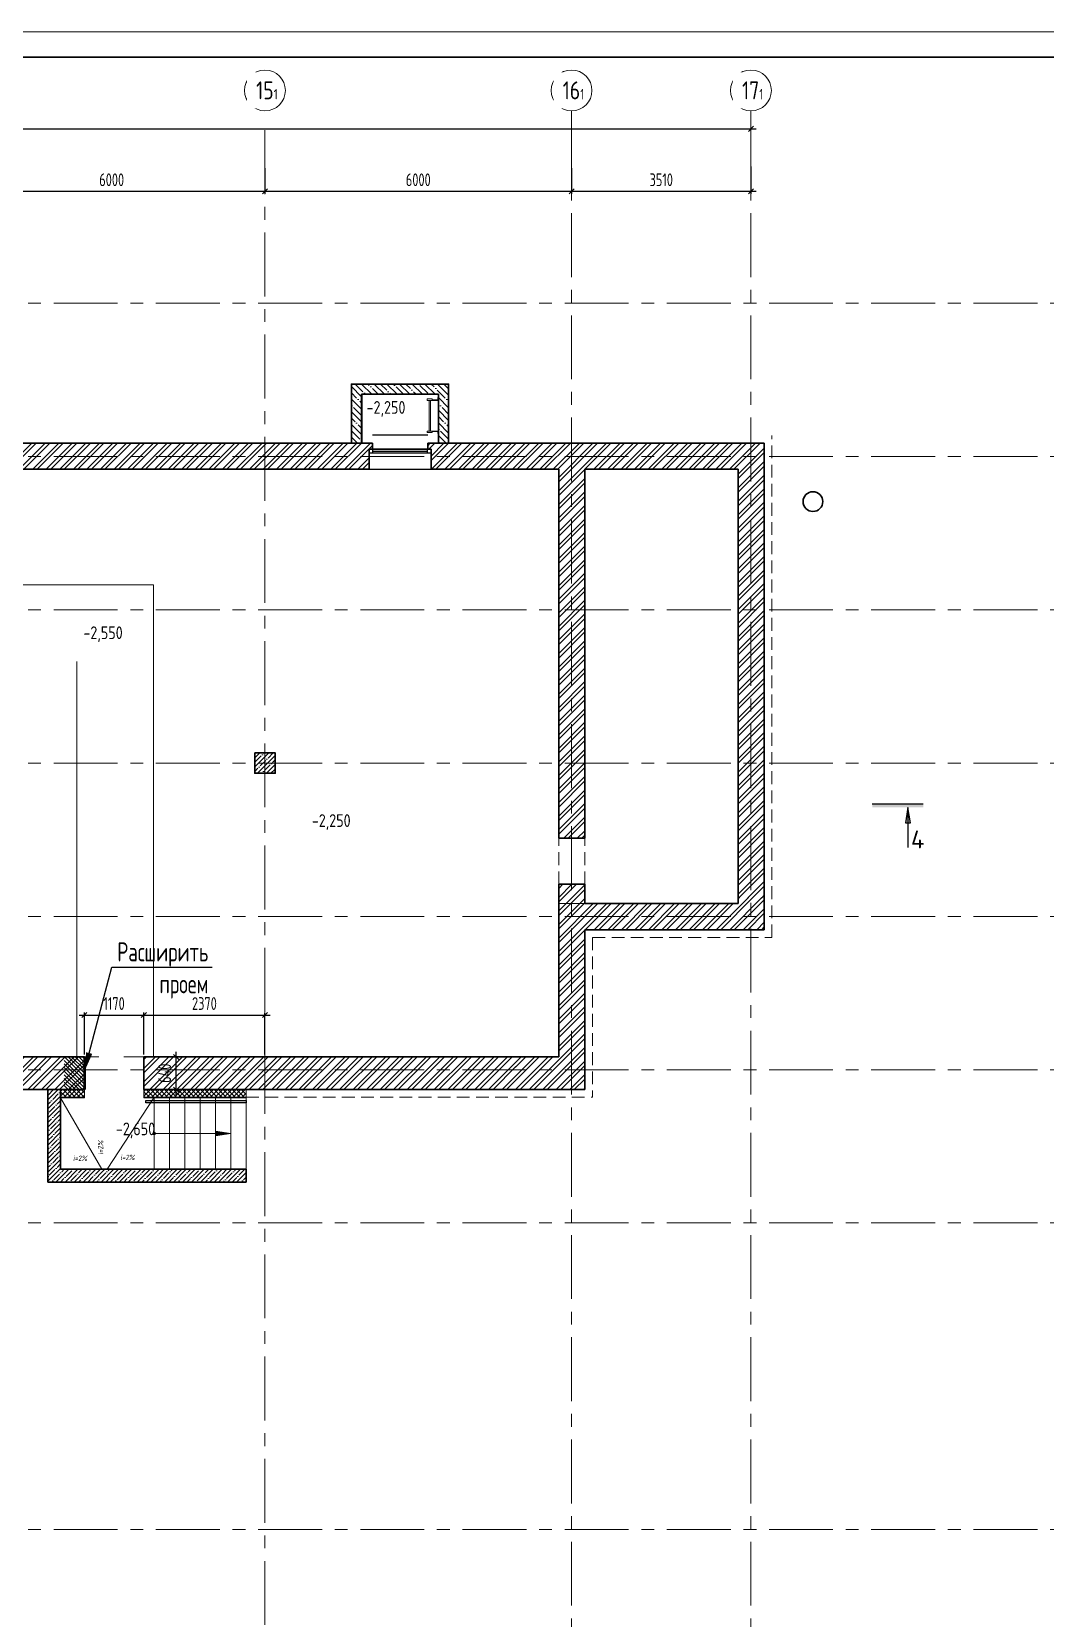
# Model space of a CAD drawing. Header units: millimetres. Extents: x -434100 to 9270898, y 0 to 249028.
# Drawn here: x -303737 to -283901, y 104865 to 135913 of the extents above; entities that cross this region are included whole.
import ezdxf
from ezdxf import colors
from ezdxf.entities.mleader import LeaderData, LeaderLine
from ezdxf.math import Vec2, Vec3

# ---------------------------------------------------------------- set-up
doc = ezdxf.new("R2010")
doc.units = ezdxf.units.MM
doc.header["$MEASUREMENT"] = 0
for name, pattern in [('ADSK_Скрыто', [6, 3, -3]), ('CENTER', [2, 1.25, -0.25, 0.25, -0.25]), ('TRATTEGGIATA', [0.75, 0.5, -0.25])]:
    doc.linetypes.add(name, pattern=pattern)
doc.layers.get('0').update_dxf_attribs({"color": 250, "lineweight": 9})
for name, color, linetype, lineweight in [('_АР ТЕКСТ', 250, 'Continuous', 25), ('_К2', 42, 'Continuous', 35), ('_Скрыто_', 7, 'ADSK_Скрыто', 9), ('АР_Колонны', 250, 'Continuous', 30), ('АР_Колонны Штрих', 250, 'Continuous', 5), ('АР_Лестницы', 250, 'Continuous', 15), ('АР_Лестницы ограждение', 94, 'Continuous', 25), ('АР_МосжилНии_Стены', 127, 'Continuous', 30), ('АР_Навесной фасад', 147, 'Continuous', 5), ('АР_Оси', 195, 'Continuous', 9), ('АР_Оси размеры', 164, 'Continuous', 9), ('АР_Отметки', 250, 'Continuous', 15), ('АР_Размеры', 175, 'Continuous', 9), ('АР_Разрезы', 175, 'Continuous', 9), ('АР_Сущ Несущая стена', 216, 'Continuous', 30), ('АР_Штриховка кирпич', 250, 'Continuous', 9), ('АР_Штриховка монолит', 250, 'Continuous', 9), ('Специальное оборудование', 7, 'Continuous', 9), ('СТЕНЫ несущие ЛИДЕР', 7, 'Continuous', 30), ('Усиление проема', 200, 'Continuous', 50), ('Штриховка', 7, 'Continuous', 5), ('Эвакуация', 7, 'Continuous', 9)]:
    doc.layers.add(name, color=color, linetype=linetype, lineweight=lineweight)
doc.layers.add('АР_новое окно', color=155, linetype='Continuous')
doc.layers.add('Тонкая', color=7, linetype='Continuous')
doc.styles.add('GOST', font='isocpeur.TTF')
doc.styles.add('ISOCPEUR', font='isocpeur.TTF', dxfattribs={"width": 0.7})
doc.styles.add('METRO-STYLE', font='isocpeur.TTF', dxfattribs={"width": 0.9, "oblique": 15})
doc.styles.add('Архитект', font='isocpeur.TTF', dxfattribs={"width": 0.8, "oblique": 8})
doc.styles.add('ГОСТ 2.304', font='isocpeur.TTF', dxfattribs={"width": 0.7})
doc.dimstyles.new('СПДС', dxfattribs={"dimscale": 100, "dimtxt": 2.5, "dimasz": 2.5, "dimexe": 1.5, "dimexo": 0, "dimgap": 1, "dimtad": 1, "dimdec": 0, "dimrnd": 1, "dimtxsty": 'ГОСТ 2.304', "dimblk": 'OBLIQUE', "dimcen": 2.5, "dimdle": 1.5, "dimadec": 0, "dimazin": 2, "dimtfac": 0.75, "dimtdec": 0, "dimtmove": 1, "dimatfit": 3, "dimfxl": 1, "dimtolj": 1, "dimarcsym": 1})
pattern_1 = [(45, (-1298551.72, 164426.86), (-132.58252, 132.58252), []), (45, (-1298463.33, 164426.86), (-132.58252, 132.58252), [])]

# ---------------------------------------------------------------- blocks, each defined once
blk = doc.blocks.new('*U247')
at = {"layer": 'АР_новое окно', "lineweight": 20}
for p, q in [((0, 1210), (-70, 1210)), ((0, 0), (-70, 0))]:
    blk.add_line(p, q, dxfattribs=at)
at = {"layer": 'АР_новое окно'}
for p, q in [((-70, 1210), (-70, 0)), ((-70, 0), (-70, 1210)), ((0, 1140), (-70, 1140)), ((-35, 1140), (-35, 70)), ((0, 1210), (0, 0)), ((0, 70), (-70, 70))]:
    blk.add_line(p, q, dxfattribs=at)
blk = doc.blocks.new('_Oblique')
at = {"color": 0, "linetype": 'ByBlock', "lineweight": -2}
blk.add_line((-0.5, -0.5), (0.5, 0.5), dxfattribs=at)
blk = doc.blocks.new('*D538')
at = {"layer": 'АР_Оси размеры', "color": 0, "lineweight": -2, "ltscale": 100, "transparency": 16777216}
for p, q in [((-305172, 133313), (-305172, 132741)), ((-299172, 133243), (-299172, 132741)), ((-305272, 132791), (-299072, 132791))]:
    blk.add_line(p, q, dxfattribs=at)
at = {"layer": 'АР_Оси размеры', "color": 0, "lineweight": -2, "ltscale": 100, "transparency": 16777216, "xscale": 100, "yscale": 100, "zscale": 100, "rotation": 180}
blk.add_blockref('_Oblique', (-305172, 132791), dxfattribs=at)
at = {"layer": 'АР_Оси размеры', "color": 0, "lineweight": -2, "ltscale": 100, "transparency": 16777216, "xscale": 100, "yscale": 100, "zscale": 100}
blk.add_blockref('_Oblique', (-299172, 132791), dxfattribs=at)
at = {"layer": 'АР_Оси размеры', "color": 0, "ltscale": 100, "transparency": 16777216, "insert": (-302172, 133016), "char_height": 250, "attachment_point": 5, "style": 'ГОСТ 2.304'}
blk.add_mtext('\\A1;6000', dxfattribs=at)
blk = doc.blocks.new('*D539')
at = {"layer": 'АР_Оси размеры', "color": 0, "lineweight": -2, "ltscale": 100, "transparency": 16777216}
for p, q in [((-299172, 133243), (-299172, 132741)), ((-293172, 133242), (-293172, 132741)), ((-299272, 132791), (-293072, 132791))]:
    blk.add_line(p, q, dxfattribs=at)
at = {"layer": 'АР_Оси размеры', "color": 0, "lineweight": -2, "ltscale": 100, "transparency": 16777216, "xscale": 100, "yscale": 100, "zscale": 100, "rotation": 180}
blk.add_blockref('_Oblique', (-299172, 132791), dxfattribs=at)
at = {"layer": 'АР_Оси размеры', "color": 0, "lineweight": -2, "ltscale": 100, "transparency": 16777216, "xscale": 100, "yscale": 100, "zscale": 100}
blk.add_blockref('_Oblique', (-293172, 132791), dxfattribs=at)
at = {"layer": 'АР_Оси размеры', "color": 0, "ltscale": 100, "transparency": 16777216, "insert": (-296172, 133016), "char_height": 250, "attachment_point": 5, "style": 'ГОСТ 2.304'}
blk.add_mtext('\\A1;6000', dxfattribs=at)
blk = doc.blocks.new('*D540')
at = {"layer": 'АР_Оси размеры', "color": 0, "lineweight": -2, "ltscale": 100, "transparency": 16777216}
for p, q in [((-293172, 133242), (-293172, 132741)), ((-289662, 133279), (-289662, 132741)), ((-293272, 132791), (-289562, 132791))]:
    blk.add_line(p, q, dxfattribs=at)
at = {"layer": 'АР_Оси размеры', "color": 0, "lineweight": -2, "ltscale": 100, "transparency": 16777216, "xscale": 100, "yscale": 100, "zscale": 100, "rotation": 180}
blk.add_blockref('_Oblique', (-293172, 132791), dxfattribs=at)
at = {"layer": 'АР_Оси размеры', "color": 0, "lineweight": -2, "ltscale": 100, "transparency": 16777216, "xscale": 100, "yscale": 100, "zscale": 100}
blk.add_blockref('_Oblique', (-289662, 132791), dxfattribs=at)
at = {"layer": 'АР_Оси размеры', "color": 0, "ltscale": 100, "transparency": 16777216, "insert": (-291417, 133016), "char_height": 250, "attachment_point": 5, "style": 'ГОСТ 2.304'}
blk.add_mtext('\\A1;3510', dxfattribs=at)
blk = doc.blocks.new('*D544')
at = {"layer": 'АР_Оси размеры', "color": 0, "lineweight": -2, "ltscale": 100, "transparency": 16777216}
blk.add_line((-353272, 134013), (-289562, 134013), dxfattribs=at)
at = {"layer": 'АР_Оси размеры', "color": 0, "lineweight": -2, "ltscale": 100, "transparency": 16777216, "xscale": 100, "yscale": 100, "zscale": 100, "rotation": 180}
blk.add_blockref('_Oblique', (-353172, 134013), dxfattribs=at)
at = {"layer": 'АР_Оси размеры', "color": 0, "lineweight": -2, "ltscale": 100, "transparency": 16777216, "xscale": 100, "yscale": 100, "zscale": 100}
blk.add_blockref('_Oblique', (-289662, 134013), dxfattribs=at)
at = {"layer": 'АР_Оси размеры', "color": 0, "ltscale": 100, "transparency": 16777216, "insert": (-321417, 134238), "char_height": 250, "attachment_point": 5, "style": 'ГОСТ 2.304'}
blk.add_mtext('\\A1;63510', dxfattribs=at)
blk = doc.blocks.new('*U21')
h = blk.add_hatch(color=256)
h.dxf.hatch_style = 1
edge = h.paths.add_edge_path()
edge.add_arc((0, 0), 27.6, 359.64, 719.64)
h = blk.add_hatch(color=256)
h.dxf.hatch_style = 1
h.paths.add_polyline_path([(1200, -44), (1200, 44), (1500, 0)])
blk.add_line((1500, 0), (0, 0))
blk.add_lwpolyline([(1200, 44), (1200, -44), (1500, 0), (1200, 44)])
blk.add_circle((0, 0), 27.6)
blk = doc.blocks.new('A$C60573c2e')
at = {"layer": 'АР_Разрезы', "ltscale": 100}
h = blk.add_hatch(color=5, dxfattribs=at)
h.dxf.hatch_style = 1
h.paths.add_polyline_path([(65884, -9869), (65884, -9799), (66884, -9799), (66884, -9869)])
h.paths.add_polyline_path([(66534, -10170), (66584, -9869), (66584, -10170)])
h.paths.add_polyline_path([(66584, -10170), (66584, -9869), (66634, -10170)])
at = {"layer": 'АР_Разрезы', "color": 5, "lineweight": 25, "ltscale": 100}
for p, q in [((65884, -9799, -2792), (66884, -9799, -2792)), ((66584, -9869, -2792), (66534, -10170, -2792)), ((66634, -10170, -2792), (66584, -9869, -2792)), ((66534, -10170, -2792), (66634, -10170, -2792))]:
    blk.add_line(p, q, dxfattribs=at)
at = {"layer": 'АР_Разрезы', "color": 5, "lineweight": 25, "ltscale": 100, "elevation": -2792}
blk.add_lwpolyline([(66584, -9869), (66584, -10653)], dxfattribs=at)
at = {"layer": 'АР_Разрезы', "color": 5, "lineweight": 25, "ltscale": 100, "insert": (66905, -10319, -2792), "char_height": 350, "width": 583.33, "attachment_point": 3, "style": 'METRO-STYLE'}
blk.add_mtext('{\\Q0;\\W1;4}', dxfattribs=at)
blk = doc.blocks.new('_DotSmall')
at = {"color": 0, "linetype": 'ByBlock', "const_width": 0.5}
blk.add_lwpolyline([(-0.0625, 0, 1), (0.0625, 0, 1)], format="xyb", close=True, dxfattribs=at)
blk = doc.blocks.new('A$Ca06df97f')
at = {"layer": 'АР_Штриховка монолит', "ltscale": 100}
h = blk.add_hatch(dxfattribs=at)
h.set_pattern_fill('ANSI35', color=256, scale=700)
h.set_pattern_definition([(45, (159279.02, -58539.83), (-123.74369, 123.74369), []), (45, (159402.76, -58539.83), (-123.74369, 123.74369), [218.75, -43.75, 0, -43.75])])
h.paths.add_polyline_path([(447, -1232), (447, 270), (-512, 270), (-512, 470), (647, 470), (647, -1432), (-512, -1432), (-512, -1232)])
at = {"layer": 'АР_Сущ Несущая стена', "ltscale": 100, "elevation": -1}
for points in [[(-512, 470), (647, 470), (647, -1432), (-512, -1432)], [(-352, 270), (447, 270), (447, -1232), (-352, -1232)]]:
    blk.add_lwpolyline(points, dxfattribs=at)
at = {"layer": 'СТЕНЫ несущие ЛИДЕР', "ltscale": 100, "elevation": -1}
blk.add_lwpolyline([(-512, 270), (447, 270), (447, -1232), (-512, -1232)], dxfattribs=at)
blk = doc.blocks.new('A$C2f68ead5')
at = {"layer": 'Специальное оборудование'}
for p, q in [((-22, 112), (-22, 121)), ((-22, 121), (32, 121)), ((23, 112), (-22, 112)), ((32, 0), (0, 0)), ((0, 0), (0, -97)), ((23, 0), (23, 112)), ((32, 121), (32, 0)), ((32, -97), (32, 0)), ((632, 121), (679, 121)), ((632, 0), (632, 121)), ((663, 0), (632, 0)), ((632, 0), (632, -97)), ((679, 112), (640, 112)), ((640, 112), (640, 0)), ((663, -97), (663, 0)), ((679, 121), (679, 112)), ((0, -97), (32, -97)), ((632, -32), (32, -32)), ((32, -58), (632, -58)), ((632, -97), (663, -97))]:
    blk.add_line(p, q, dxfattribs=at)
blk = doc.blocks.new('*D2119')
at = {"layer": 'АР_Оси размеры', "color": 0, "lineweight": -2, "ltscale": 100, "transparency": 16777216}
for p, q in [((-302807, 116670), (-301442, 116670)), ((-302707, 115901), (-302707, 116720)), ((-301542, 115901), (-301542, 116720))]:
    blk.add_line(p, q, dxfattribs=at)
at = {"layer": 'АР_Оси размеры', "color": 0, "lineweight": -2, "ltscale": 100, "transparency": 16777216, "xscale": 100, "yscale": 100, "zscale": 100, "rotation": 180}
blk.add_blockref('_Oblique', (-302707, 116670), dxfattribs=at)
at = {"layer": 'АР_Оси размеры', "color": 0, "lineweight": -2, "ltscale": 100, "transparency": 16777216, "xscale": 100, "yscale": 100, "zscale": 100}
blk.add_blockref('_Oblique', (-301542, 116670), dxfattribs=at)
at = {"layer": 'АР_Оси размеры', "color": 0, "ltscale": 100, "transparency": 16777216, "insert": (-302125, 116895), "char_height": 250, "attachment_point": 5, "style": 'ГОСТ 2.304'}
blk.add_mtext('\\A1;1170', dxfattribs=at)
blk = doc.blocks.new('*D2120')
at = {"layer": 'АР_Оси размеры', "color": 0, "lineweight": -2, "ltscale": 100, "transparency": 16777216}
for p, q in [((-301642, 116670), (-299072, 116670)), ((-301542, 115901), (-301542, 116720)), ((-299172, 115901), (-299172, 116720))]:
    blk.add_line(p, q, dxfattribs=at)
at = {"layer": 'АР_Оси размеры', "color": 0, "lineweight": -2, "ltscale": 100, "transparency": 16777216, "xscale": 100, "yscale": 100, "zscale": 100, "rotation": 180}
blk.add_blockref('_Oblique', (-301542, 116670), dxfattribs=at)
at = {"layer": 'АР_Оси размеры', "color": 0, "lineweight": -2, "ltscale": 100, "transparency": 16777216, "xscale": 100, "yscale": 100, "zscale": 100}
blk.add_blockref('_Oblique', (-299172, 116670), dxfattribs=at)
at = {"layer": 'АР_Оси размеры', "color": 0, "ltscale": 100, "transparency": 16777216, "insert": (-300357, 116895), "char_height": 250, "attachment_point": 5, "style": 'ГОСТ 2.304'}
blk.add_mtext('\\A1;2370', dxfattribs=at)
blk = doc.blocks.new('*D2121')
at = {"layer": 'АР_Оси размеры', "color": 0, "lineweight": -2, "ltscale": 100, "transparency": 16777216}
for p, q in [((-301492, 115851), (-300860, 115851)), ((-300910, 115111), (-300910, 115951)), ((-301487, 115211), (-300860, 115211))]:
    blk.add_line(p, q, dxfattribs=at)
at = {"layer": 'АР_Оси размеры', "color": 0, "lineweight": -2, "ltscale": 100, "transparency": 16777216, "xscale": 100, "yscale": 100, "zscale": 100}
for p, rotation in [((-300910, 115851), 90), ((-300910, 115211), 270)]:
    blk.add_blockref('_Oblique', p, dxfattribs=dict(at, rotation=rotation))
at = {"layer": 'АР_Оси размеры', "color": 0, "ltscale": 100, "transparency": 16777216, "insert": (-301135, 115531), "char_height": 250, "attachment_point": 5, "rotation": 90, "style": 'ГОСТ 2.304'}
blk.add_mtext('\\A1;640', dxfattribs=at)
blk = doc.blocks.new('*U2394')
at = {"color": 44, "lineweight": 20, "ltscale": 10}
blk.add_line((1189, 841), (0, 841), dxfattribs=at)
at = {"color": 137, "lineweight": 35, "ltscale": 10}
blk.add_line((1184, 836), (20, 836), dxfattribs=at)
at = {"color": 44, "lineweight": 13, "style": 'GOST', "oblique": 10, "width": 0.8}
for tag in ['ФОРМАТВЕРТ', 'ФОРМАТГОРИЗ']:
    blk.add_attdef(tag, (1137.98, 1.6), '', height=2, dxfattribs=at)

msp = doc.modelspace()

# ---------------------------------------------------------------- hatches: boundary and pattern name
at = {"layer": 'АР_Колонны Штрих', "ltscale": 100}
h = msp.add_hatch(dxfattribs=at)
h.set_pattern_fill('ANSI35', color=256, scale=500)
h.set_pattern_definition([(45, (-1256424.17, 161672.16), (-88.388348, 88.388348), []), (45, (-1256335.78, 161672.16), (-88.388348, 88.388348), [156.25, -31.25, 0, -31.25])])
h.paths.add_polyline_path([(-298972.071, 121800.682), (-299372.071, 121800.682), (-299372.071, 121400.682), (-298972.071, 121400.682)])
at = {"layer": 'АР_Штриховка кирпич', "ltscale": 100}
h = msp.add_hatch(dxfattribs=at)
h.set_pattern_fill('ANSI32', color=256, scale=500)
h.set_pattern_definition([(45, (-15289.27, 0), (-132.58252, 132.58252), []), (45, (-15200.88, 0), (-132.58252, 132.58252), [])])
h.paths.add_polyline_path([(-313815.156, 128908.576), (-313852.173, 128908.576)], flags=17)
h.paths.add_polyline_path([(-313202.071, 128879.925), (-313712.071, 128879.925), (-313712.071, 127860.682), (-315412.071, 127860.682), (-315412.071, 130860.682), (-313712.071, 130860.682), (-313712.071, 128879.516), (-313202.071, 128880.333), (-313202.071, 131370.682), (-322816.788, 131370.682), (-322816.788, 130860.682), (-315922.071, 130860.682), (-315922.071, 127860.682), (-316302.362, 127860.682), (-316302.362, 127350.682), (-315691.479, 127350.682), (-297132.071, 127350.682), (-297132.071, 127741.769), (-297067.071, 127741.769), (-297067.071, 127860.682), (-313202.071, 127860.682)])
h = msp.add_hatch(dxfattribs=at)
h.set_pattern_fill('ANSI32', color=256, scale=500)
h.set_pattern_definition(pattern_1)
h.paths.add_polyline_path([(-289402.071, 127860.682), (-295987.071, 127860.682), (-295984.071, 127741.769), (-295922.071, 127741.769), (-295922.071, 127350.682), (-293422.071, 127350.682), (-293422.071, 120130.682), (-292912.071, 120130.682), (-292912.071, 127350.175), (-289912.071, 127351.19), (-289912.071, 118961.256), (-289402.071, 118960.241)])
h = msp.add_hatch(dxfattribs=at)
h.set_pattern_fill('ANSI32', color=256, scale=500)
h.set_pattern_definition(pattern_1)
h.paths.add_polyline_path([(-292912.071, 118340.682), (-289402.071, 118340.682), (-289402.071, 118970.682), (-289912.071, 118970.682), (-289912.071, 118850.682), (-292912.071, 118850.682), (-292912.071, 119230.682), (-293422.071, 119230.682), (-293422.071, 115850.682), (-294267.071, 115850.682), (-294267.071, 115210.682), (-292912.071, 115210.682)])
h = msp.add_hatch(dxfattribs=at)
h.set_pattern_fill('ANSI32', color=256, scale=500)
h.set_pattern_definition(pattern_1)
h.paths.add_polyline_path([(-305664.571, 115210.682), (-305664.571, 115850.682), (-306267.071, 115850.682), (-306267.071, 115210.682)])
h.paths.add_polyline_path([(-304454.571, 115850.682), (-304454.571, 115210.682), (-302707.071, 115210.682), (-302707.071, 115850.682)])
h = msp.add_hatch(dxfattribs=at)
h.set_pattern_fill('ANSI32', color=256, scale=500)
h.set_pattern_definition(pattern_1)
h.paths.add_polyline_path([(-294259.446, 115850.682), (-301542.071, 115850.682), (-301542.071, 115210.682), (-294259.446, 115210.682)])
at = {"layer": 'АР_Штриховка монолит', "ltscale": 100}
h = msp.add_hatch(dxfattribs=at)
h.set_pattern_fill('ANSI35', color=256, scale=500)
h.paths.add_polyline_path([(-303171.318, 113650.682), (-303171.318, 115210.682), (-303421.318, 115210.682), (-303421.318, 113400.682), (-299541.318, 113400.682), (-299541.318, 113650.682)])
at = {"layer": 'Усиление проема', "lineweight": 15, "ltscale": 500}
h = msp.add_hatch(dxfattribs=at)
h.set_pattern_fill('ANSI31', color=256, scale=400, angle=90)
h.set_pattern_definition([(135, (8060.215, 29128.865), (-35.355339, -35.355339), [])])
h.paths.add_polyline_path([(-303100.389, 115850.682), (-302707.071, 115850.682), (-302707.071, 115210.682), (-303100.389, 115210.682)])
at = {"layer": 'Штриховка', "transparency": 33554636}
h = msp.add_hatch(dxfattribs=at)
h.set_pattern_fill('ANSI37', color=256, scale=500)
h.paths.add_polyline_path([(-302707.071, 115210.682), (-302971.318, 115210.682), (-303171.318, 115210.682), (-303171.318, 115060.682), (-302707.071, 115060.682)])
h = msp.add_hatch(dxfattribs=at)
h.set_pattern_fill('ANSI37', color=256, scale=500)
h.set_pattern_definition([(45, (1629.247, -1e-11), (-44.194174, 44.194174), []), (135, (1629.247, -1e-11), (-44.194174, -44.194174), [])])
h.paths.add_polyline_path([(-299541.318, 115210.682), (-301342.071, 115210.682), (-301542.071, 115210.682), (-301542.071, 115060.682), (-301201.481, 115060.682), (-299541.318, 115060.682)])

# ---------------------------------------------------------------- linework, layer by layer
at = {"linetype": 'TRATTEGGIATA', "ltscale": 500}
for p, q in [((-289252.071, 118190.682), (-289252.071, 128010.682)), ((-293422.071, 119230.682), (-293422.071, 120130.7)), ((-292912.106, 119230.682), (-292912.106, 120130.7)), ((-292762.071, 118190.682), (-292762.071, 115060.682)), ((-292762.071, 118190.682), (-289252.071, 118190.682)), ((-299541.318, 115060.682), (-292762.071, 115060.682))]:
    msp.add_line(p, q, dxfattribs=at)
at = {"layer": '_К2', "ltscale": 100}
msp.add_circle((-288447.551, 126717.397), 193.613, dxfattribs=at)
at = {"layer": '_Скрыто_', "lineweight": 13, "ltscale": 500}
msp.add_lwpolyline([(-340922.071, 130350.682), (-332422.071, 130350.682), (-332422.071, 127350.682), (-322922.071, 127350.682), (-322922.071, 130860.682), (-315922.071, 130860.682), (-315922.071, 127350.682), (-289912.071, 127350.682), (-289912.071, 118850.682), (-293422.071, 118850.585), (-293422.071, 115850.682), (-322954.746, 115850.682), (-322963.137, 114638.958), (-323106.002, 113589.093), (-323374.225, 112749.76), (-323701.88, 111724.45), (-324535.627, 110401.582), (-325563.956, 109149.255), (-326742.87, 108130.837), (-328325.988, 107085.474), (-330860.891, 106449.316), (-331912.192, 106369.374), (-332422.192, 106369.374), (-332422.192, 98935.682)], dxfattribs=at)
at = {"layer": '_Скрыто_', "color": 240, "lineweight": 13, "ltscale": 500, "true_color": 0xed1f24}
msp.add_lwpolyline([(-322937.071, 115850.682), (-293422.071, 115850.682), (-293422.071, 119230.682), (-292912.054, 119230.682), (-292912.054, 118850.682), (-289912.071, 118850.682), (-289912.071, 127350.682), (-292912.054, 127350.682), (-292912.054, 120130.682), (-293422.054, 120130.682), (-293422.054, 127350.682), (-316302.345, 127350.682)], dxfattribs=at)
at = {"layer": 'АР_Колонны', "ltscale": 100}
msp.add_lwpolyline([(-299372.071, 121800.682), (-298972.071, 121800.682), (-298972.071, 121400.682), (-299372.071, 121400.682)], close=True, dxfattribs=at)
at = {"layer": 'АР_Лестницы', "color": 18, "ltscale": 100, "true_color": 0x000000}
for p, q in [((-299541.318, 113650.682), (-299541.318, 115210.682)), ((-301341.318, 113650.682), (-301341.318, 115050.682)), ((-301041.318, 113650.682), (-301041.318, 115050.682)), ((-300741.318, 113650.682), (-300741.318, 115050.682)), ((-300441.318, 113650.682), (-300441.318, 115050.682)), ((-300141.318, 113650.682), (-300141.318, 115050.682)), ((-299841.318, 113650.682), (-299841.318, 115050.682))]:
    msp.add_line(p, q, dxfattribs=at)
at = {"layer": 'АР_Лестницы ограждение', "color": 18, "ltscale": 100, "true_color": 0x000000}
msp.add_lwpolyline([(-301501.318, 115000.682), (-299541.318, 115000.682), (-299541.318, 114950.682), (-301501.318, 114950.682)], close=True, dxfattribs=at)
at = {"layer": 'АР_МосжилНии_Стены', "ltscale": 100}
for p, q in [((-313202.071, 127860.682), (-299711.489, 127860.682)), ((-300337.071, 127860.682), (-297067.071, 127860.682)), ((-297132.071, 127741.769), (-297132.071, 127350.682)), ((-297132.071, 127741.769), (-297067.071, 127741.769)), ((-297067.071, 127741.769), (-297067.071, 127860.682)), ((-295987.071, 127860.682), (-289402.071, 127860.682)), ((-295987.071, 127741.769), (-295987.071, 127860.682)), ((-295987.071, 127741.769), (-295922.071, 127741.769)), ((-295922.071, 127741.769), (-295922.071, 127350.682)), ((-289402.071, 118670.257), (-289402.071, 127860.682)), ((-316302.362, 127350.682), (-299776.489, 127350.682)), ((-300272.071, 127350.682), (-297132.071, 127350.682)), ((-295922.071, 127350.682), (-293422.071, 127350.682)), ((-293422.071, 127350.682), (-293422.071, 120130.682)), ((-292912.071, 127350.682), (-289912.071, 127350.682)), ((-292912.071, 127350.682), (-292912.071, 120130.682)), ((-289912.071, 118850.682), (-289912.071, 127350.682)), ((-293422.071, 120130.682), (-292912.071, 120130.682)), ((-293422.071, 119230.682), (-292912.071, 119230.682)), ((-293422.071, 119230.682), (-293422.071, 115850.682)), ((-292912.071, 119230.682), (-292912.071, 118850.682)), ((-289912.071, 118850.682), (-289912.071, 118970.682)), ((-289402.071, 118340.682), (-289402.071, 118970.682)), ((-292912.071, 118850.682), (-289912.071, 118850.682)), ((-292912.071, 118340.682), (-289402.071, 118340.682)), ((-292912.071, 118340.682), (-292912.071, 115210.682)), ((-304454.571, 115850.682), (-302707.071, 115850.682)), ((-302707.071, 115210.682), (-302707.071, 115850.682)), ((-301542.071, 115850.682), (-294050.12, 115850.682)), ((-301542.071, 115210.682), (-301542.071, 115850.682)), ((-294267.071, 115850.682), (-293422.071, 115850.682)), ((-304454.571, 115210.682), (-302707.071, 115210.682)), ((-301542.071, 115210.682), (-293985.12, 115210.682)), ((-294332.071, 115210.682), (-292912.071, 115210.682)), ((-299541.318, 113650.682), (-299541.318, 113400.682))]:
    msp.add_line(p, q, dxfattribs=at)
for points in [[(-299541.764, 113400.682), (-303421.318, 113400.682), (-303421.318, 115210.682)], [(-299541.318, 113650.682), (-303171.318, 113650.682), (-303171.318, 115210.682)]]:
    msp.add_lwpolyline(points, dxfattribs=at)
at = {"layer": 'АР_Навесной фасад', "ltscale": 100}
for p, q in [((-302707.071, 115210.682), (-302707.071, 115050.682)), ((-301542.071, 115210.682), (-301542.071, 115050.682)), ((-302707.071, 115060.682), (-303171.318, 115060.682)), ((-302707.071, 115050.682), (-303171.318, 115050.682)), ((-299541.318, 115060.682), (-301542.071, 115060.682)), ((-299541.318, 115050.682), (-301542.071, 115050.682))]:
    msp.add_line(p, q, dxfattribs=at)
at = {"layer": 'АР_новое окно'}
for p, q in [((-297067.071, 128024.604), (-295987.071, 128024.604)), ((-297132.071, 127350.682), (-295922.071, 127350.682))]:
    msp.add_line(p, q, dxfattribs=at)
at = {"layer": 'АР_Оси', "linetype": 'CENTER', "ltscale": 1000}
for p, q in [((-293172.071, 134363.151), (-293172.071, 78630.803)), ((-289662.071, 134363.151), (-289662.071, 78630.803)), ((-299172.071, 133984.949), (-299172.071, 78252.6)), ((-359305.765, 130600.682), (-276127.363, 130600.682)), ((-359305.765, 127600.682), (-276127.363, 127600.682)), ((-359305.765, 124600.682), (-276127.363, 124600.682)), ((-359305.765, 121600.682), (-276127.363, 121600.682)), ((-359305.765, 118600.682), (-276127.363, 118600.682)), ((-359305.765, 115600.682), (-276127.363, 115600.682)), ((-359305.765, 112600.682), (-276127.363, 112600.682)), ((-359305.765, 106600.682), (-276127.363, 106600.682))]:
    msp.add_line(p, q, dxfattribs=at)
at = {"layer": 'АР_Оси', "ltscale": 0.5}
for centre in [(-299172.071, 134763.151), (-293172.071, 134763.151), (-289662.071, 134763.151)]:
    msp.add_circle(centre, 400, dxfattribs=at)
at = {"layer": 'СТЕНЫ несущие ЛИДЕР', "ltscale": 100}
msp.add_lwpolyline([(-297279.571, 127860.682), (-297279.571, 128819.081), (-295778.357, 128819.081), (-295778.357, 127860.682)], dxfattribs=at)
at = {"layer": 'Усиление проема', "ltscale": 500}
msp.add_line((-302707.071, 115850.682), (-302707.071, 115210.682), dxfattribs=at)
at = {"layer": 'Эвакуация', "lineweight": 13, "ltscale": 500}
msp.add_line((-302854.08, 123589.949), (-302854.08, 115850.682), dxfattribs=at)
msp.add_lwpolyline([(-307843.624, 123589.949), (-307843.624, 125090.195), (-301353.893, 125090.195), (-301353.893, 115850.682)], dxfattribs=at)

# ---------------------------------------------------------------- block references
at = {"layer": 'АР_Лестницы', "ltscale": 100}
msp.add_blockref('*U21', (-301341.318, 114350.682), dxfattribs=at)
at = {"layer": 'АР_новое окно', "xscale": -1, "rotation": 90}
msp.add_blockref('*U247', (-295922.071, 127671.769), dxfattribs=at)
at = {"layer": 'АР_Размеры', "lineweight": 13, "ltscale": 500}
for name, p, rotation in [('A$Ca06df97f', (-297009.889, 128372.376, 1.378), 90), ('A$C2f68ead5', (-295899.054, 128730.688), 270)]:
    msp.add_blockref(name, p, dxfattribs=dict(at, rotation=rotation))
at = {"layer": 'Тонкая', "color": 31, "ltscale": 100, "true_color": 0xfecc66}
msp.add_blockref('A$C60573c2e', (-353172.071, 130600.682), dxfattribs=at)
msp.add_blockref('A$C60573c2e', (-353172.071, 130600.682), dxfattribs=at)

# ---------------------------------------------------------------- dimensions: what is measured, and where the dimension line sits
at = {"layer": 'АР_Оси размеры', "ltscale": 100}
for base, p1, p2, picture, middle in [((-299172.071, 132790.784), (-305172.071, 133363.446), (-299172.071, 133292.762), '*D538', (-302172.071, 133015.784)), ((-293172.071, 132790.784), (-299172.071, 133292.762), (-293172.071, 133291.973), '*D539', (-296172.071, 133015.784)), ((-289662.071, 132790.784), (-293172.071, 133291.973), (-289662.071, 133328.978), '*D540', (-291417.071, 133015.784))]:
    dim = msp.add_linear_dim(base=base, p1=p1, p2=p2, dimstyle='СПДС', override={"dimasz": 1, "dimexe": 0.5, "dimexo": 0.5, "dimdle": 1}, dxfattribs=at)
    dim.commit()
    dim.dimension.update_dxf_attribs({"geometry": picture, "text_midpoint": middle})
at = {"layer": 'АР_Оси размеры', "color": 1, "ltscale": 100}
dim = msp.add_linear_dim(base=(-301542.071, 116670.368), p1=(-302707.071, 115850.682), p2=(-301542.071, 115850.682), text='1170', dimstyle='СПДС', override={"dimasz": 1, "dimexe": 0.5, "dimexo": 0.5, "dimrnd": 5, "dimdle": 1}, dxfattribs=at)
dim.commit()
dim.dimension.update_dxf_attribs({"geometry": '*D2119', "text_midpoint": (-302124.571, 116895.368)})
dim = msp.add_linear_dim(base=(-299172.071, 116670.368), p1=(-301542.071, 115850.682), p2=(-299172.071, 115850.682), dimstyle='СПДС', override={"dimasz": 1, "dimexe": 0.5, "dimexo": 0.5, "dimrnd": 5, "dimdle": 1}, dxfattribs=at)
dim.commit()
dim.dimension.update_dxf_attribs({"geometry": '*D2120', "text_midpoint": (-300357.071, 116895.368)})
dim = msp.add_linear_dim(base=(-300910.061, 115850.682), p1=(-301537.071, 115210.682), p2=(-301542.071, 115850.682), angle=90, dimstyle='СПДС', override={"dimasz": 1, "dimexe": 0.5, "dimexo": 0.5, "dimrnd": 5, "dimdle": 1}, dxfattribs=at)
dim.commit()
dim.dimension.update_dxf_attribs({"geometry": '*D2121', "text_midpoint": (-301135.061, 115530.682)})

# ---------------------------------------------------------------- leaders
at = {"layer": '_АР ТЕКСТ'}
ml = msp.add_multileader_mtext('Standard', dxfattribs=at)
ml.set_content('{\\W0.8;-2,550}', color=256, style='ISOCPEUR')
ml.set_leader_properties(color=256, linetype='Continuous', lineweight=-1)
ml.set_arrow_properties(name='DOTSMALL')
ml.build(insert=Vec2(0, 0))
ml.multileader.update_dxf_attribs({"has_text_frame": 1, "text_left_attachment_type": 4, "text_right_attachment_type": 4, "dogleg_length": 100, "arrow_head_size": 180})
ctx = ml.context
ctx.base_point, ctx.char_height, ctx.arrow_head_size, ctx.landing_gap_size, ctx.plane_origin = Vec3(-302775.822, 123943.264, -1.962), 250, 180, 50, Vec3(-302295.489, 121699.245, -1.962)
ctx.left_attachment, ctx.right_attachment = 4, 4
notes = []
notes.append((ctx, [(0, (0, 0, 0), (0, 0), (1, 0), 1, [])]))
ctx.mtext.insert, ctx.mtext.width, ctx.mtext.defined_height, ctx.mtext.line_spacing_style, ctx.mtext.flow_direction = Vec3(-302725.822, 124276.597, -1.962), 801.08641, 330.71, 2, 5
ml = msp.add_multileader_mtext('Standard', dxfattribs=at)
ml.set_content('{\\W0.8;-2,550}', color=256, style='ISOCPEUR')
ml.set_leader_properties(color=256, linetype='Continuous', lineweight=-1)
ml.set_arrow_properties(name='DOTSMALL')
ml.build(insert=Vec2(0, 0))
ml.multileader.update_dxf_attribs({"has_text_frame": 1, "text_left_attachment_type": 4, "text_right_attachment_type": 4, "dogleg_length": 100, "arrow_head_size": 180})
ctx = ml.context
ctx.base_point, ctx.char_height, ctx.arrow_head_size, ctx.landing_gap_size, ctx.plane_origin = Vec3(-314736.015, 120073.276, -1.962), 250, 180, 50, Vec3(-314255.682, 117829.258, -1.962)
ctx.left_attachment, ctx.right_attachment = 4, 4
notes.append((ctx, [(0, (0, 0, 0), (0, 0), (1, 0), 1, [])]))
ctx.mtext.insert, ctx.mtext.width, ctx.mtext.defined_height, ctx.mtext.line_spacing_style, ctx.mtext.flow_direction = Vec3(-314686.015, 120406.61, -1.962), 801.08641, 330.71, 2, 5
at = {"layer": 'АР_Отметки'}
ml = msp.add_multileader_mtext('Standard', dxfattribs=at)
ml.set_content('{\\W0.8;-2,250}', color=256, style='ISOCPEUR')
ml.set_leader_properties(color=256, linetype='Continuous', lineweight=-1)
ml.set_arrow_properties(name='DOTSMALL')
ml.build(insert=Vec2(0, 0))
ml.multileader.update_dxf_attribs({"has_text_frame": 1, "text_left_attachment_type": 4, "text_right_attachment_type": 4, "dogleg_length": 100, "arrow_head_size": 180})
ctx = ml.context
ctx.base_point, ctx.char_height, ctx.arrow_head_size, ctx.landing_gap_size, ctx.plane_origin = Vec3(-297233.619, 128352.859), 250, 180, 50, Vec3(-296855.536, 126878.835)
ctx.left_attachment, ctx.right_attachment = 4, 4
notes.append((ctx, [(0, (0, 0, 0), (0, 0), (1, 0), 1, [])]))
ctx.mtext.insert, ctx.mtext.width, ctx.mtext.defined_height, ctx.mtext.line_spacing_style, ctx.mtext.flow_direction = Vec3(-297183.619, 128686.192), 769.98896, 343.888, 2, 5
ml = msp.add_multileader_mtext('Standard', dxfattribs=at)
ml.set_content('{\\W0.8;-2,250}', color=256, style='ISOCPEUR')
ml.set_leader_properties(color=256, linetype='Continuous', lineweight=-1)
ml.set_arrow_properties(name='DOTSMALL')
ml.build(insert=Vec2(0, 0))
ml.multileader.update_dxf_attribs({"has_text_frame": 1, "text_left_attachment_type": 4, "text_right_attachment_type": 4, "dogleg_length": 100, "arrow_head_size": 180})
ctx = ml.context
ctx.base_point, ctx.char_height, ctx.arrow_head_size, ctx.landing_gap_size, ctx.plane_origin = Vec3(-298305.796, 120267.042, 0), 250, 180, 50, Vec3(-302964.305, 116414.735, 0)
ctx.left_attachment, ctx.right_attachment = 4, 4
notes.append((ctx, [(0, (0, 0, 0), (0, 0), (1, 0), 1, [])]))
ctx.mtext.insert, ctx.mtext.width, ctx.mtext.defined_height, ctx.mtext.line_spacing_style, ctx.mtext.flow_direction = Vec3(-298255.796, 120600.375, 0), 769.98896, 343.888, 2, 5
ml = msp.add_multileader_mtext('Standard', dxfattribs=at)
ml.set_content('{\\W0.8;-2,250}', color=256, style='ISOCPEUR')
ml.set_leader_properties(color=256, linetype='Continuous', lineweight=-1)
ml.set_arrow_properties(name='DOTSMALL')
ml.build(insert=Vec2(0, 0))
ml.multileader.update_dxf_attribs({"has_text_frame": 1, "text_left_attachment_type": 4, "text_right_attachment_type": 4, "dogleg_length": 100, "arrow_head_size": 180})
ctx = ml.context
ctx.base_point, ctx.char_height, ctx.arrow_head_size, ctx.landing_gap_size, ctx.plane_origin = Vec3(-336127.5, 116985.857, 0), 250, 180, 50, Vec3(-337173.964, 115928.763, 0)
ctx.left_attachment, ctx.right_attachment = 4, 4
notes.append((ctx, [(0, (0, 0, 0), (0, 0), (1, 0), 1, [])]))
ctx.mtext.insert, ctx.mtext.width, ctx.mtext.defined_height, ctx.mtext.line_spacing_style, ctx.mtext.flow_direction = Vec3(-336077.5, 117319.19, 0), 769.98896, 343.888, 2, 5
ml = msp.add_multileader_mtext('Standard', dxfattribs=at)
ml.set_content('{\\W0.8;-2,650}', color=256, style='ISOCPEUR')
ml.set_leader_properties(color=256, linetype='Continuous', lineweight=-1)
ml.set_arrow_properties(name='DOTSMALL')
ml.build(insert=Vec2(0, 0))
ml.multileader.update_dxf_attribs({"has_text_frame": 1, "text_left_attachment_type": 4, "text_right_attachment_type": 4, "dogleg_length": 100, "arrow_head_size": 180})
ctx = ml.context
ctx.base_point, ctx.char_height, ctx.arrow_head_size, ctx.landing_gap_size, ctx.plane_origin = Vec3(-302139.5, 114233.667), 250, 180, 50, Vec3(-302336.256, 112502.854)
ctx.left_attachment, ctx.right_attachment = 4, 4
notes.append((ctx, [(0, (0, 0, 0), (0, 0), (1, 0), 1, [])]))
ctx.mtext.insert, ctx.mtext.width, ctx.mtext.defined_height, ctx.mtext.line_spacing_style, ctx.mtext.flow_direction = Vec3(-302089.5, 114567), 881.18578, 430.987, 2, 5
at = {"layer": 'Усиление проема', "lineweight": 15, "ltscale": 500}
ml = msp.add_multileader_mtext('Standard', dxfattribs=at)
ml.set_content('Расширить проем', color=256, style='ISOCPEUR')
ml.set_leader_properties()
ml.build(insert=Vec2(0, 0))
ml.multileader.update_dxf_attribs({"text_left_attachment_type": 6, "text_right_attachment_type": 6, "dogleg_length": 100, "arrow_head_size": 375})
ctx = ml.context
ctx.base_point, ctx.char_height, ctx.arrow_head_size, ctx.landing_gap_size, ctx.plane_origin = Vec3(-302049.401, 117607.047), 375, 375, 37.5, Vec3(-264166.165, 108651.922)
ctx.left_attachment, ctx.right_attachment, ctx.text_align_type = 6, 6, 2
notes.append((ctx, [(0, (1, 1, 0), (-302170.057, 117607.047), (1, 0), 120.655, [(1, [(-302707.071, 115563.333)], 0, [])])]))
ctx.mtext.insert, ctx.mtext.width, ctx.mtext.alignment, ctx.mtext.flow_direction = Vec3(-300279.401, 118094.547), 1785.72032, 3, 5
for ctx, leaders in notes:
    for number, flags, end, landing, length, lines in leaders:
        leader = LeaderData()
        leader.index, (leader.has_last_leader_line, leader.has_dogleg_vector, leader.attachment_direction) = number, flags
        leader.last_leader_point, leader.dogleg_vector, leader.dogleg_length = Vec3(end), Vec3(landing), length
        for number, points, colour, breaks in lines:
            line = LeaderLine()
            line.index, line.vertices, line.color, line.breaks = number, Vec3.list(points), colors.encode_raw_color(colour), breaks
            leader.lines.append(line)
        ctx.leaders.append(leader)

# ---------------------------------------------------------------- next in the draw order: texts
at = {"color": 157, "ltscale": 150, "true_color": 0x465c7c, "char_height": 103.5603, "width": 0.6904, "attachment_point": 8, "style": 'Архитект', "bg_fill": 3, "box_fill_scale": 1, "bg_fill_color": 1, "bg_fill_transparency": 0}
for insert, rotation in [((-302337.182, 114077.5, -0.263), 89.9839414), ((-301860, 113832.607, -0.38), 359.9839414)]:
    msp.add_mtext('i=2%', dxfattribs=dict(at, insert=insert, rotation=rotation))
at = {"layer": 'АР_Оси', "char_height": 350, "width": 123.86708, "attachment_point": 1, "line_spacing_factor": 1.149209, "style": 'ГОСТ 2.304', "bg_fill": 2}
for s, insert in [('{\\W0.8;15\\H0.57143x;1}', (-299346.167, 134940.93)), ('{\\W0.8;16\\H0.57143x;1}', (-293346.167, 134940.93)), ('{\\W0.8;17\\H0.57143x;1}', (-289836.167, 134940.93))]:
    msp.add_mtext(s, dxfattribs=dict(at, insert=insert))

# ---------------------------------------------------------------- next in the draw order: linework, layer by layer
at = {"color": 157, "ltscale": 150, "true_color": 0x465c7c}
for points in [[(-302362.656, 113650.682), (-303171.318, 115050.682)], [(-302262.653, 113650.682), (-301349.868, 115050.682)]]:
    msp.add_lwpolyline(points, dxfattribs=at)

# ---------------------------------------------------------------- next in the draw order: dimensions: what is measured, and where the dimension line sits
at = {"layer": 'АР_Оси размеры', "ltscale": 100}
dim = msp.add_linear_dim(base=(-289662.071, 134013.151), p1=(-353172.071, 134013.151), p2=(-289662.071, 134013.151), dimstyle='СПДС', override={"dimasz": 1, "dimexe": 0.5, "dimexo": 0.5, "dimdle": 1}, dxfattribs=at)
dim.commit()
dim.dimension.update_dxf_attribs({"geometry": '*D544', "text_midpoint": (-321417.071, 134238.151)})

# ---------------------------------------------------------------- next in the draw order: texts
at = {"color": 157, "ltscale": 150, "true_color": 0x465c7c, "insert": (-302788, 113815.607, -0.38), "char_height": 103.5603, "width": 0.6904, "attachment_point": 8, "rotation": 359.9839414, "style": 'Архитект', "bg_fill": 3, "box_fill_scale": 1, "bg_fill_color": 1, "bg_fill_transparency": 0}
msp.add_mtext('i=2%', dxfattribs=at)

# ---------------------------------------------------------------- next in the draw order: block references
at = {"xscale": 100, "yscale": 100, "zscale": 100}
msp.add_blockref('*U2394', (-375098.328, 51813.24), dxfattribs=at)

doc.saveas('drawing.dxf')
